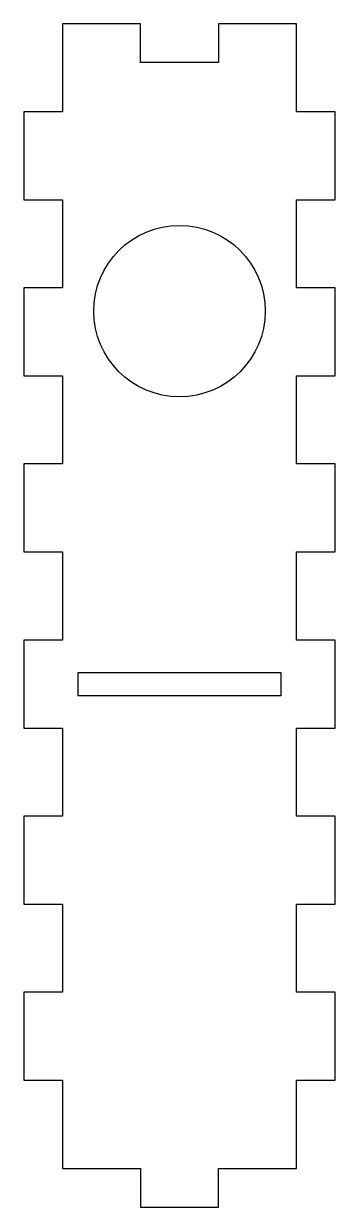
# Model space of a CAD drawing. Header units: millimetres. Extents: x -20 to 20, y 60 to 212.
import ezdxf

# ---------------------------------------------------------------- set-up
doc = ezdxf.new("R2010")
doc.units = ezdxf.units.MM
doc.layers.get('0').update_dxf_attribs({"linetype": 'CONTINUOUS'})

msp = doc.modelspace()

# ---------------------------------------------------------------- linework, layer by layer
for points in [[(5, 211.88), (5, 206.88), (-5, 206.88), (-5, 211.88), (-15, 211.88), (-15, 200.58), (-20, 200.58), (-20, 189.29), (-15, 189.29), (-15, 177.99), (-20, 177.99), (-20, 166.69), (-15, 166.69), (-15, 155.39), (-20, 155.39), (-20, 144.09), (-15, 144.09), (-15, 132.79), (-20, 132.79), (-20, 121.49), (-15, 121.49), (-15, 110.19), (-20, 110.19), (-20, 98.9), (-15, 98.9), (-15, 87.6), (-20, 87.6), (-20, 76.3), (-15, 76.3), (-15, 65), (-5, 65), (-5, 60), (5, 60), (5, 65), (15, 65), (15, 76.3), (20, 76.3), (20, 87.6), (15, 87.6), (15, 98.9), (20, 98.9), (20, 110.19), (15, 110.19), (15, 121.49), (20, 121.49), (20, 132.79), (15, 132.79), (15, 144.09), (20, 144.09), (20, 155.39), (15, 155.39), (15, 166.69), (20, 166.69), (20, 177.99), (15, 177.99), (15, 189.29), (20, 189.29), (20, 200.58), (15, 200.58), (15, 211.88)], [(13, 128.64), (13, 125.64), (-13, 125.64), (-13, 128.64)]]:
    msp.add_lwpolyline(points, close=True)
msp.add_circle((0, 175), 11)

doc.saveas('drawing.dxf')
